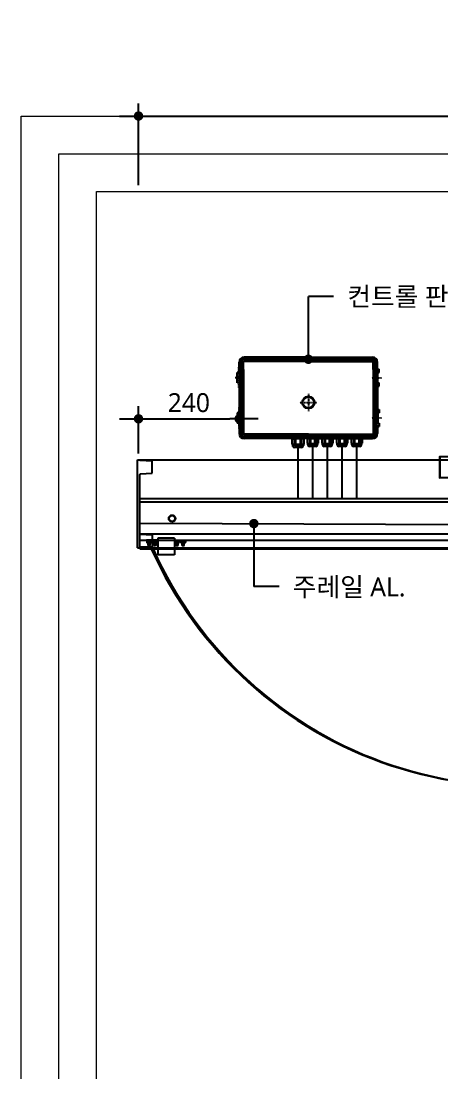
# Model space of a CAD drawing. Header units: millimetres. Extents: x 232323 to 272954, y -5343 to 8721.
# Drawn here: x 232323 to 233327, y 6210 to 8721 of the extents above; entities that cross this region are included whole.
import ezdxf
from ezdxf.enums import TextEntityAlignment as Align

# ---------------------------------------------------------------- set-up
doc = ezdxf.new("R2010")
doc.units = ezdxf.units.MM
doc.header["$MEASUREMENT"] = 0
doc.linetypes.add('CENTER', pattern=[2, 1.25, -0.25, 0.25, -0.25])
doc.layers.get('0').update_dxf_attribs({"linetype": 'CONTINUOUS'})
doc.layers.add('2', color=4, linetype='CONTINUOUS')
for name, color, linetype, lineweight in [('A-DIMS', 7, 'CONTINUOUS', 25), ('A-MKXS-LEAD', 7, 'CONTINUOUS', 25), ('A-MKXS-TEXT1', 3, 'CONTINUOUS', 25)]:
    doc.layers.add(name, color=color, linetype=linetype, lineweight=lineweight)
doc.layers.add('A-XXXX-NPLT', color=144, linetype='CONTINUOUS', lineweight=15, plot=False)
doc.styles.add('HY울릉도L', font='')
doc.styles.add('맑은고딕', font='malgun.ttf')
doc.styles.get('HY울릉도L').set_extended_font_data('HYwulM')
doc.dimstyles.new('CDIM', dxfattribs={"dimtxt": 3, "dimasz": 1.5, "dimexe": 2, "dimexo": 1, "dimgap": 1, "dimtad": 1, "dimdec": 0, "dimrnd": 0.5, "dimzin": 0, "dimdsep": 32, "dimlunit": 6, "dimtxsty": 'HY울릉도L', "dimblk1": '_CIDOT', "dimblk2": '_CIDOT', "dimsah": 1, "dimcen": 5.5, "dimclrd": 2, "dimclre": 2, "dimclrt": 7, "dimadec": 0, "dimazin": 0, "dimtfac": 1, "dimtdec": 0, "dimtix": 1, "dimtmove": 2, "dimatfit": 1, "dimldrblk": '_CIDOT', "dimfxl": 1, "dimtolj": 1, "dimtzin": 0, "dimlwd": -1, "dimarcsym": 0})

# ---------------------------------------------------------------- blocks, each defined once
blk = doc.blocks.new('A$C037E3D80')
at = {"color": 5}
for p, q in [((-20, 207.9), (-15, 207.9)), ((-20, -2.1), (-20, 207.9)), ((-15, 206.3), (-15, 207.9)), ((15, 205.3), (-15, 206.3)), ((15, 176.7), (15, 205.3)), ((-13.5, 174.8), (15, 176.7)), ((-13.5, 174.8), (-15, 173.4)), ((-15, 32.5), (-15, 173.4)), ((-13.5, 31), (-15, 32.5)), ((-13.5, 31), (15, 29.1)), ((15, 29.1), (15, 0.5)), ((15, 0.5), (-15, -0.5)), ((-20, -2.1), (-15, -2.1)), ((-15, -2.1), (-15, -0.5))]:
    blk.add_line(p, q, dxfattribs=at)
blk = doc.blocks.new('sd motor')
at = {"color": 253}
for p, q in [((1929639.4, 125848.5), (1929639.4, 125799.3)), ((1929661, 125849.1), (1929640, 125849.1)), ((1929640, 125849.1), (1929640, 125798.7)), ((1929661, 125798.7), (1929640, 125798.7))]:
    blk.add_line(p, q, dxfattribs=at)
for centre, start, end in [((1929640, 125848.5), 90, 180), ((1929640, 125799.3), 179.9983, 270)]:
    blk.add_arc(centre, 0.6, start, end, dxfattribs=at)
blk = doc.blocks.new('A$C75D13664')
at = {"color": 23, "linetype": 'CENTER', "ltscale": 0.1}
for p, q in [((-2461.7, 3480.6), (-2461.7, 3530.8)), ((-2132.5, 3481.5), (-2132.5, 3529.4)), ((-2448.2, 3505.3), (-2470.7, 3505.3)), ((-2144.7, 3505.3), (-2122.3, 3505.3)), ((-2296.2, 3466.8), (-2296.2, 3425.7)), ((-2316.8, 3446.3), (-2275.6, 3446.3)), ((-2461.7, 3433.9), (-2461.7, 3383.8)), ((-2132.5, 3433), (-2132.5, 3385.1)), ((-2448.2, 3409.3), (-2470.7, 3409.3)), ((-2144.7, 3409.3), (-2122.3, 3409.3))]:
    blk.add_line(p, q, dxfattribs=at)
at = {"color": 23}
for p, q in [((-2306.8, 3359.2), (-2335.6, 3359.2)), ((-2335.6, 3359.2), (-2335.6, 3347.5)), ((-2335.2, 3359.2), (-2335.2, 3347.1)), ((-2334.2, 3346.5), (-2334.2, 3343.9)), ((-2308.2, 3343.9), (-2334.2, 3343.9)), ((-2317.1, 3360.3), (-2332.3, 3359.7)), ((-2331.8, 3360.3), (-2332.3, 3359.7)), ((-2332.3, 3359.7), (-2331.9, 3359.2)), ((-2310.5, 3346), (-2332, 3346)), ((-2329.6, 3359.2), (-2329.6, 3346.6)), ((-2329.2, 3359.2), (-2329.2, 3348)), ((-2328.7, 3347.5), (-2327.9, 3347.5)), ((-2327.5, 3359.2), (-2327.5, 3348)), ((-2326.6, 3359.2), (-2326.6, 3346.9)), ((-2310.8, 3359.7), (-2324.4, 3359.2)), ((-2315.8, 3359.2), (-2315.8, 3346.9)), ((-2314.9, 3359.2), (-2314.9, 3348)), ((-2314.5, 3347.5), (-2313.7, 3347.5)), ((-2313.3, 3359.2), (-2313.3, 3348)), ((-2312.8, 3359.2), (-2312.8, 3346.6)), ((-2310.3, 3360.3), (-2310.8, 3359.7)), ((-2310.8, 3359.7), (-2310.3, 3359.2)), ((-2308.2, 3346.5), (-2308.2, 3343.9)), ((-2307.2, 3359.2), (-2307.2, 3347.1)), ((-2306.8, 3359.2), (-2306.8, 3347.5)), ((-2273.1, 3359.9), (-2299.4, 3359.9)), ((-2299.4, 3359.9), (-2299.4, 3349.2)), ((-2299, 3359.9), (-2299, 3348.9)), ((-2298.1, 3348.3), (-2298.1, 3345.9)), ((-2274.3, 3345.9), (-2298.1, 3345.9)), ((-2296.3, 3360.3), (-2295.9, 3359.9)), ((-2276.4, 3347.9), (-2296, 3347.9)), ((-2293.9, 3359.9), (-2293.9, 3348.4)), ((-2278.7, 3341.5), (-2293.7, 3341.5)), ((-2293.5, 3359.9), (-2293.5, 3349.6)), ((-2293.1, 3349.2), (-2292.4, 3349.2)), ((-2292, 3359.9), (-2292, 3349.6)), ((-2291.2, 3359.9), (-2291.2, 3348.7)), ((-2278.7, 3360.3), (-2289.1, 3359.9)), ((-2281.3, 3359.9), (-2281.3, 3348.7)), ((-2280.5, 3359.9), (-2280.5, 3349.6)), ((-2280.1, 3349.2), (-2279.4, 3349.2)), ((-2279, 3359.9), (-2279, 3349.6)), ((-2278.6, 3359.9), (-2278.6, 3348.4)), ((-2276.6, 3360.3), (-2276.3, 3359.9)), ((-2274.3, 3348.3), (-2274.3, 3345.9)), ((-2273.5, 3359.9), (-2273.5, 3348.9)), ((-2273.1, 3359.9), (-2273.1, 3349.2)), ((-2238.1, 3359.9), (-2264.4, 3359.9)), ((-2264.4, 3359.9), (-2264.4, 3349.2)), ((-2264, 3359.9), (-2264, 3348.9)), ((-2263.1, 3348.3), (-2263.1, 3345.9)), ((-2239.3, 3345.9), (-2263.1, 3345.9)), ((-2261.3, 3360.3), (-2260.9, 3359.9)), ((-2241.4, 3347.9), (-2261, 3347.9)), ((-2258.9, 3359.9), (-2258.9, 3348.4)), ((-2243.7, 3341.5), (-2258.7, 3341.5)), ((-2258.5, 3359.9), (-2258.5, 3349.6)), ((-2258.1, 3349.2), (-2257.4, 3349.2)), ((-2257, 3359.9), (-2257, 3349.6)), ((-2256.2, 3359.9), (-2256.2, 3348.7)), ((-2243.7, 3360.3), (-2254.1, 3359.9)), ((-2246.3, 3359.9), (-2246.3, 3348.7)), ((-2245.5, 3359.9), (-2245.5, 3349.6)), ((-2245.1, 3349.2), (-2244.4, 3349.2)), ((-2244, 3359.9), (-2244, 3349.6)), ((-2243.6, 3359.9), (-2243.6, 3348.4)), ((-2241.6, 3360.3), (-2241.3, 3359.9)), ((-2239.3, 3348.3), (-2239.3, 3345.9)), ((-2238.5, 3359.9), (-2238.5, 3348.9)), ((-2238.1, 3359.9), (-2238.1, 3349.2)), ((-2203.1, 3359.9), (-2229.4, 3359.9)), ((-2229.4, 3359.9), (-2229.4, 3349.2)), ((-2229, 3359.9), (-2229, 3348.9)), ((-2228.1, 3348.3), (-2228.1, 3345.9)), ((-2204.3, 3345.9), (-2228.1, 3345.9)), ((-2226.3, 3360.3), (-2225.9, 3359.9)), ((-2206.4, 3347.9), (-2226, 3347.9)), ((-2223.9, 3359.9), (-2223.9, 3348.4)), ((-2208.7, 3341.5), (-2223.7, 3341.5)), ((-2223.5, 3359.9), (-2223.5, 3349.6)), ((-2223.1, 3349.2), (-2222.4, 3349.2)), ((-2222, 3359.9), (-2222, 3349.6)), ((-2221.2, 3359.9), (-2221.2, 3348.7)), ((-2208.7, 3360.3), (-2219.1, 3359.9)), ((-2211.3, 3359.9), (-2211.3, 3348.7)), ((-2210.5, 3359.9), (-2210.5, 3349.6)), ((-2210.1, 3349.2), (-2209.4, 3349.2)), ((-2209, 3359.9), (-2209, 3349.6)), ((-2208.6, 3359.9), (-2208.6, 3348.4)), ((-2206.6, 3360.3), (-2206.3, 3359.9)), ((-2204.3, 3348.3), (-2204.3, 3345.9)), ((-2203.5, 3359.9), (-2203.5, 3348.9)), ((-2203.1, 3359.9), (-2203.1, 3349.2)), ((-2168.1, 3359.9), (-2194.4, 3359.9)), ((-2194.4, 3359.9), (-2194.4, 3349.2)), ((-2194, 3359.9), (-2194, 3348.9)), ((-2193.1, 3348.3), (-2193.1, 3345.9)), ((-2169.3, 3345.9), (-2193.1, 3345.9)), ((-2191.3, 3360.3), (-2190.9, 3359.9)), ((-2171.4, 3347.9), (-2191, 3347.9)), ((-2188.9, 3359.9), (-2188.9, 3348.4)), ((-2173.7, 3341.5), (-2188.7, 3341.5)), ((-2188.5, 3359.9), (-2188.5, 3349.6)), ((-2188.1, 3349.2), (-2187.4, 3349.2)), ((-2187, 3359.9), (-2187, 3349.6)), ((-2186.2, 3359.9), (-2186.2, 3348.7)), ((-2173.7, 3360.3), (-2184.1, 3359.9)), ((-2176.3, 3359.9), (-2176.3, 3348.7)), ((-2175.5, 3359.9), (-2175.5, 3349.6)), ((-2175.1, 3349.2), (-2174.4, 3349.2)), ((-2174, 3359.9), (-2174, 3349.6)), ((-2173.6, 3359.9), (-2173.6, 3348.4)), ((-2171.6, 3360.3), (-2171.3, 3359.9)), ((-2169.3, 3348.3), (-2169.3, 3345.9)), ((-2168.5, 3359.9), (-2168.5, 3348.9)), ((-2168.1, 3359.9), (-2168.1, 3349.2)), ((-2313, 3339.1), (-2329.5, 3339.1))]:
    blk.add_line(p, q, dxfattribs=at)
at = {"color": 7}
for p, q in [((-2286.2, 3341.5), (-2286.2, 3217.3)), ((-2251.2, 3341.5), (-2251.2, 3217.3)), ((-2216.2, 3341.5), (-2216.2, 3217.3)), ((-2181.2, 3341.5), (-2181.2, 3217.3)), ((-2321.2, 3339.1), (-2321.2, 3217.3)), ((-2701.2, 3309), (2588.6, 3309)), ((-2698.4, 3217.3), (2583.6, 3217.3)), ((-2698.4, 3097), (-2698.4, 3217.3)), ((-2698.4, 3209.3), (2583.6, 3209.3)), ((-2698.4, 3133), (2583.6, 3133)), ((-2698.4, 3117.7), (2583.6, 3117.7)), ((-2669.3, 3117.7), (-2682.5, 3117.7)), ((-2682.5, 3115.7), (-2682.5, 3117.7)), ((-2669.3, 3115.7), (-2682.5, 3115.7)), ((-2681.6, 3115.7), (-2681.6, 3112.9)), ((-2678.8, 3115.7), (-2678.8, 3112.1)), ((-2672.9, 3115.7), (-2672.9, 3112.1)), ((-2670.1, 3115.7), (-2670.1, 3112.9)), ((-2669.3, 3115.7), (-2669.3, 3117.7)), ((-2655.4, 3117.7), (-2668, 3117.7)), ((-2668, 3115.7), (-2668, 3117.7)), ((-2655.4, 3115.7), (-2668, 3115.7)), ((-2667.1, 3115.7), (-2667.1, 3112.9)), ((-2664.3, 3115.7), (-2664.3, 3112.1)), ((-2658.4, 3115.7), (-2658.4, 3112.1)), ((-2655.6, 3115.7), (-2655.6, 3112.9)), ((-2615.4, 3122.7), (-2655.4, 3122.7)), ((-2655.4, 3122.7), (-2655.4, 3082.7)), ((-2615.4, 3122.7), (-2615.4, 3082.7)), ((-2615.4, 3117.7), (-2602.8, 3117.7)), ((-2615.4, 3115.7), (-2602.8, 3115.7)), ((-2615.1, 3115.7), (-2615.1, 3112.9)), ((-2612.3, 3115.7), (-2612.3, 3112.1)), ((-2606.4, 3115.7), (-2606.4, 3112.1)), ((-2603.6, 3115.7), (-2603.6, 3112.9)), ((-2602.8, 3115.7), (-2602.8, 3117.7)), ((-2601.5, 3117.7), (-2588.3, 3117.7)), ((-2601.5, 3115.7), (-2601.5, 3117.7)), ((-2601.5, 3115.7), (-2588.3, 3115.7)), ((-2600.6, 3115.7), (-2600.6, 3112.9)), ((-2597.8, 3115.7), (-2597.8, 3112.1)), ((-2591.9, 3115.7), (-2591.9, 3112.1)), ((-2589.1, 3115.7), (-2589.1, 3112.9)), ((-2588.3, 3115.7), (-2588.3, 3117.7)), ((-2698.4, 3099), (2583.6, 3099)), ((-2698.4, 3097), (2583.6, 3097)), ((-2670.9, 3112.1), (-2680.9, 3112.1)), ((-2678.8, 3111.8), (-2678.3, 3111.8)), ((-2678.8, 3111.8), (-2678.3, 3111.8)), ((-2678.8, 3111.8), (-2678.3, 3111.8)), ((-2678.8, 3110.9), (-2678.3, 3110.8)), ((-2678.8, 3110.9), (-2678.3, 3110.8)), ((-2678.8, 3110.9), (-2678.3, 3110.9)), ((-2678.8, 3109.9), (-2678.3, 3109.9)), ((-2678.8, 3109.9), (-2678.3, 3109.9)), ((-2678.8, 3109.9), (-2678.3, 3109.9)), ((-2678.8, 3108.9), (-2678.3, 3108.9)), ((-2678.8, 3108.9), (-2678.3, 3108.9)), ((-2678.8, 3108.9), (-2678.3, 3108.9)), ((-2678.8, 3107.9), (-2678.3, 3107.9)), ((-2678.8, 3107.9), (-2678.3, 3107.9)), ((-2678.8, 3107.9), (-2678.3, 3107.9)), ((-2678.8, 3107), (-2678.3, 3106.9)), ((-2678.8, 3107), (-2678.3, 3106.9)), ((-2678.8, 3107), (-2678.3, 3107)), ((-2678.8, 3106), (-2678.3, 3106)), ((-2678.8, 3106), (-2678.3, 3106)), ((-2678.8, 3106), (-2678.3, 3106)), ((-2678.8, 3105), (-2678.3, 3105)), ((-2678.8, 3105), (-2678.3, 3105)), ((-2678.8, 3105), (-2678.3, 3105)), ((-2678.3, 3104.9), (-2678.3, 3112.1)), ((-2678.3, 3111.8), (-2673.4, 3111.6)), ((-2678.3, 3111.8), (-2673.4, 3111.6)), ((-2678.3, 3111.8), (-2673.4, 3111.7)), ((-2678.3, 3110.9), (-2673.4, 3110.7)), ((-2678.3, 3110.8), (-2673.4, 3110.7)), ((-2678.3, 3110.8), (-2673.4, 3110.7)), ((-2678.3, 3109.9), (-2673.4, 3109.7)), ((-2678.3, 3109.9), (-2673.4, 3109.7)), ((-2678.3, 3109.9), (-2673.4, 3109.7)), ((-2678.3, 3108.9), (-2673.4, 3108.7)), ((-2678.3, 3108.9), (-2673.4, 3108.7)), ((-2678.3, 3108.9), (-2673.4, 3108.7)), ((-2678.3, 3107.9), (-2673.4, 3107.7)), ((-2678.3, 3107.9), (-2673.4, 3107.7)), ((-2678.3, 3107.9), (-2673.4, 3107.8)), ((-2678.3, 3107), (-2673.4, 3106.8)), ((-2678.3, 3106.9), (-2673.4, 3106.8)), ((-2678.3, 3106.9), (-2673.4, 3106.8)), ((-2678.3, 3106), (-2673.4, 3105.8)), ((-2678.3, 3106), (-2673.4, 3105.8)), ((-2678.3, 3106), (-2673.4, 3105.8)), ((-2678.3, 3105), (-2677, 3104.9)), ((-2678.3, 3105), (-2676.5, 3104.9)), ((-2678.3, 3105), (-2676.1, 3104.9)), ((-2673.4, 3104.9), (-2678.3, 3104.9)), ((-2673.4, 3104.9), (-2673.4, 3112.1)), ((-2673, 3111.6), (-2673.4, 3111.7)), ((-2673.4, 3111.6), (-2672.9, 3111.6)), ((-2672.9, 3111.6), (-2673.4, 3111.6)), ((-2673.4, 3110.7), (-2672.9, 3110.7)), ((-2673, 3110.7), (-2673.4, 3110.7)), ((-2672.9, 3110.7), (-2673.4, 3110.7)), ((-2673.4, 3109.7), (-2672.9, 3109.7)), ((-2673, 3109.7), (-2673.4, 3109.7)), ((-2672.9, 3109.7), (-2673.4, 3109.7)), ((-2673.4, 3108.7), (-2672.9, 3108.7)), ((-2673, 3108.7), (-2673.4, 3108.7)), ((-2672.9, 3108.7), (-2673.4, 3108.7)), ((-2673, 3107.7), (-2673.4, 3107.8)), ((-2673.4, 3107.7), (-2672.9, 3107.7)), ((-2672.9, 3107.7), (-2673.4, 3107.7)), ((-2673.4, 3106.8), (-2672.9, 3106.8)), ((-2673, 3106.8), (-2673.4, 3106.8)), ((-2672.9, 3106.8), (-2673.4, 3106.8)), ((-2673.4, 3105.8), (-2672.9, 3105.8)), ((-2673, 3105.8), (-2673.4, 3105.8)), ((-2672.9, 3105.8), (-2673.4, 3105.8)), ((-2656.4, 3112.1), (-2666.4, 3112.1)), ((-2664.3, 3111.8), (-2663.8, 3111.8)), ((-2664.3, 3111.8), (-2663.8, 3111.8)), ((-2664.3, 3111.8), (-2663.8, 3111.8)), ((-2664.3, 3110.9), (-2663.8, 3110.8)), ((-2664.3, 3110.9), (-2663.8, 3110.8)), ((-2664.3, 3110.9), (-2663.8, 3110.9)), ((-2664.3, 3109.9), (-2663.8, 3109.9)), ((-2664.3, 3109.9), (-2663.8, 3109.9)), ((-2664.3, 3109.9), (-2663.8, 3109.9)), ((-2664.3, 3108.9), (-2663.8, 3108.9)), ((-2664.3, 3108.9), (-2663.8, 3108.9)), ((-2664.3, 3108.9), (-2663.8, 3108.9)), ((-2664.3, 3107.9), (-2663.8, 3107.9)), ((-2664.3, 3107.9), (-2663.8, 3107.9)), ((-2664.3, 3107.9), (-2663.8, 3107.9)), ((-2664.3, 3107), (-2663.8, 3106.9)), ((-2664.3, 3107), (-2663.8, 3106.9)), ((-2664.3, 3107), (-2663.8, 3107)), ((-2664.3, 3106), (-2663.8, 3106)), ((-2664.3, 3106), (-2663.8, 3106)), ((-2664.3, 3106), (-2663.8, 3106)), ((-2664.3, 3105), (-2663.8, 3105)), ((-2664.3, 3105), (-2663.8, 3105)), ((-2664.3, 3105), (-2663.8, 3105)), ((-2663.8, 3104.9), (-2663.8, 3112.1)), ((-2663.8, 3111.8), (-2658.9, 3111.6)), ((-2663.8, 3111.8), (-2658.9, 3111.6)), ((-2663.8, 3111.8), (-2658.9, 3111.7)), ((-2663.8, 3110.9), (-2658.9, 3110.7)), ((-2663.8, 3110.8), (-2658.9, 3110.7)), ((-2663.8, 3110.8), (-2658.9, 3110.7)), ((-2663.8, 3109.9), (-2658.9, 3109.7)), ((-2663.8, 3109.9), (-2658.9, 3109.7)), ((-2663.8, 3109.9), (-2658.9, 3109.7)), ((-2663.8, 3108.9), (-2658.9, 3108.7)), ((-2663.8, 3108.9), (-2658.9, 3108.7)), ((-2663.8, 3108.9), (-2658.9, 3108.7)), ((-2663.8, 3107.9), (-2658.9, 3107.7)), ((-2663.8, 3107.9), (-2658.9, 3107.7)), ((-2663.8, 3107.9), (-2658.9, 3107.8)), ((-2663.8, 3107), (-2658.9, 3106.8)), ((-2663.8, 3106.9), (-2658.9, 3106.8)), ((-2663.8, 3106.9), (-2658.9, 3106.8)), ((-2663.8, 3106), (-2658.9, 3105.8)), ((-2663.8, 3106), (-2658.9, 3105.8)), ((-2663.8, 3106), (-2658.9, 3105.8)), ((-2663.8, 3105), (-2662.5, 3104.9)), ((-2663.8, 3105), (-2662, 3104.9)), ((-2663.8, 3105), (-2661.6, 3104.9)), ((-2658.9, 3104.9), (-2663.8, 3104.9)), ((-2658.9, 3104.9), (-2658.9, 3112.1)), ((-2658.5, 3111.6), (-2658.9, 3111.7)), ((-2658.9, 3111.6), (-2658.4, 3111.6)), ((-2658.4, 3111.6), (-2658.9, 3111.6)), ((-2658.9, 3110.7), (-2658.4, 3110.7)), ((-2658.5, 3110.7), (-2658.9, 3110.7)), ((-2658.4, 3110.7), (-2658.9, 3110.7)), ((-2658.9, 3109.7), (-2658.4, 3109.7)), ((-2658.5, 3109.7), (-2658.9, 3109.7)), ((-2658.4, 3109.7), (-2658.9, 3109.7)), ((-2658.9, 3108.7), (-2658.4, 3108.7)), ((-2658.5, 3108.7), (-2658.9, 3108.7)), ((-2658.4, 3108.7), (-2658.9, 3108.7)), ((-2658.5, 3107.7), (-2658.9, 3107.8)), ((-2658.9, 3107.7), (-2658.4, 3107.7)), ((-2658.4, 3107.7), (-2658.9, 3107.7)), ((-2658.9, 3106.8), (-2658.4, 3106.8)), ((-2658.5, 3106.8), (-2658.9, 3106.8)), ((-2658.4, 3106.8), (-2658.9, 3106.8)), ((-2658.9, 3105.8), (-2658.4, 3105.8)), ((-2658.5, 3105.8), (-2658.9, 3105.8)), ((-2658.4, 3105.8), (-2658.9, 3105.8)), ((-2614.4, 3112.1), (-2604.4, 3112.1)), ((-2612.3, 3111.6), (-2611.8, 3111.7)), ((-2611.8, 3111.6), (-2612.3, 3111.6)), ((-2612.3, 3111.6), (-2611.8, 3111.6)), ((-2611.8, 3110.7), (-2612.3, 3110.7)), ((-2612.3, 3110.7), (-2611.8, 3110.7)), ((-2612.3, 3110.7), (-2611.8, 3110.7)), ((-2611.8, 3109.7), (-2612.3, 3109.7)), ((-2612.3, 3109.7), (-2611.8, 3109.7)), ((-2612.3, 3109.7), (-2611.8, 3109.7)), ((-2611.8, 3108.7), (-2612.3, 3108.7)), ((-2612.3, 3108.7), (-2611.8, 3108.7)), ((-2612.3, 3108.7), (-2611.8, 3108.7)), ((-2612.3, 3107.7), (-2611.8, 3107.8)), ((-2611.8, 3107.7), (-2612.3, 3107.7)), ((-2612.3, 3107.7), (-2611.8, 3107.7)), ((-2611.8, 3106.8), (-2612.3, 3106.8)), ((-2612.3, 3106.8), (-2611.8, 3106.8)), ((-2612.3, 3106.8), (-2611.8, 3106.8)), ((-2611.8, 3105.8), (-2612.3, 3105.8)), ((-2612.3, 3105.8), (-2611.8, 3105.8)), ((-2612.3, 3105.8), (-2611.8, 3105.8)), ((-2611.8, 3104.9), (-2611.8, 3112.1)), ((-2606.9, 3111.8), (-2611.8, 3111.6)), ((-2606.9, 3111.8), (-2611.8, 3111.6)), ((-2606.9, 3111.8), (-2611.8, 3111.7)), ((-2606.9, 3110.9), (-2611.8, 3110.7)), ((-2606.9, 3110.8), (-2611.8, 3110.7)), ((-2606.9, 3110.8), (-2611.8, 3110.7)), ((-2606.9, 3109.9), (-2611.8, 3109.7)), ((-2606.9, 3109.9), (-2611.8, 3109.7)), ((-2606.9, 3109.9), (-2611.8, 3109.7)), ((-2606.9, 3108.9), (-2611.8, 3108.7)), ((-2606.9, 3108.9), (-2611.8, 3108.7)), ((-2606.9, 3108.9), (-2611.8, 3108.7)), ((-2606.9, 3107.9), (-2611.8, 3107.7)), ((-2606.9, 3107.9), (-2611.8, 3107.7)), ((-2606.9, 3107.9), (-2611.8, 3107.8)), ((-2606.9, 3107), (-2611.8, 3106.8)), ((-2606.9, 3106.9), (-2611.8, 3106.8)), ((-2606.9, 3106.9), (-2611.8, 3106.8)), ((-2606.9, 3106), (-2611.8, 3105.8)), ((-2606.9, 3106), (-2611.8, 3105.8)), ((-2606.9, 3106), (-2611.8, 3105.8)), ((-2611.8, 3104.9), (-2606.9, 3104.9)), ((-2606.9, 3105), (-2609.1, 3104.9)), ((-2606.9, 3105), (-2608.7, 3104.9)), ((-2606.9, 3105), (-2608.3, 3104.9)), ((-2606.9, 3104.9), (-2606.9, 3112.1)), ((-2606.4, 3111.8), (-2606.9, 3111.8)), ((-2606.5, 3111.8), (-2606.9, 3111.8)), ((-2606.4, 3111.8), (-2606.9, 3111.8)), ((-2606.4, 3110.9), (-2606.9, 3110.8)), ((-2606.5, 3110.9), (-2606.9, 3110.8)), ((-2606.4, 3110.9), (-2606.9, 3110.9)), ((-2606.4, 3109.9), (-2606.9, 3109.9)), ((-2606.5, 3109.9), (-2606.9, 3109.9)), ((-2606.4, 3109.9), (-2606.9, 3109.9)), ((-2606.4, 3108.9), (-2606.9, 3108.9)), ((-2606.5, 3108.9), (-2606.9, 3108.9)), ((-2606.4, 3108.9), (-2606.9, 3108.9)), ((-2606.4, 3107.9), (-2606.9, 3107.9)), ((-2606.5, 3107.9), (-2606.9, 3107.9)), ((-2606.4, 3107.9), (-2606.9, 3107.9)), ((-2606.4, 3107), (-2606.9, 3106.9)), ((-2606.5, 3107), (-2606.9, 3106.9)), ((-2606.4, 3107), (-2606.9, 3107)), ((-2606.4, 3106), (-2606.9, 3106)), ((-2606.5, 3106), (-2606.9, 3106)), ((-2606.4, 3106), (-2606.9, 3106)), ((-2606.4, 3105), (-2606.9, 3105)), ((-2606.5, 3105), (-2606.9, 3105)), ((-2606.4, 3105), (-2606.9, 3105)), ((-2599.9, 3112.1), (-2589.9, 3112.1)), ((-2597.8, 3111.6), (-2597.3, 3111.7)), ((-2597.3, 3111.6), (-2597.8, 3111.6)), ((-2597.8, 3111.6), (-2597.3, 3111.6)), ((-2597.3, 3110.7), (-2597.8, 3110.7)), ((-2597.8, 3110.7), (-2597.3, 3110.7)), ((-2597.8, 3110.7), (-2597.3, 3110.7)), ((-2597.3, 3109.7), (-2597.8, 3109.7)), ((-2597.8, 3109.7), (-2597.3, 3109.7)), ((-2597.8, 3109.7), (-2597.3, 3109.7)), ((-2597.3, 3108.7), (-2597.8, 3108.7)), ((-2597.8, 3108.7), (-2597.3, 3108.7)), ((-2597.8, 3108.7), (-2597.3, 3108.7)), ((-2597.8, 3107.7), (-2597.3, 3107.8)), ((-2597.3, 3107.7), (-2597.8, 3107.7)), ((-2597.8, 3107.7), (-2597.3, 3107.7)), ((-2597.3, 3106.8), (-2597.8, 3106.8)), ((-2597.8, 3106.8), (-2597.3, 3106.8)), ((-2597.8, 3106.8), (-2597.3, 3106.8)), ((-2597.3, 3105.8), (-2597.8, 3105.8)), ((-2597.8, 3105.8), (-2597.3, 3105.8)), ((-2597.8, 3105.8), (-2597.3, 3105.8)), ((-2597.3, 3104.9), (-2597.3, 3112.1)), ((-2592.4, 3111.8), (-2597.3, 3111.6)), ((-2592.4, 3111.8), (-2597.3, 3111.6)), ((-2592.4, 3111.8), (-2597.3, 3111.7)), ((-2592.4, 3110.9), (-2597.3, 3110.7)), ((-2592.4, 3110.8), (-2597.3, 3110.7)), ((-2592.4, 3110.8), (-2597.3, 3110.7)), ((-2592.4, 3109.9), (-2597.3, 3109.7)), ((-2592.4, 3109.9), (-2597.3, 3109.7)), ((-2592.4, 3109.9), (-2597.3, 3109.7)), ((-2592.4, 3108.9), (-2597.3, 3108.7)), ((-2592.4, 3108.9), (-2597.3, 3108.7)), ((-2592.4, 3108.9), (-2597.3, 3108.7)), ((-2592.4, 3107.9), (-2597.3, 3107.7)), ((-2592.4, 3107.9), (-2597.3, 3107.7)), ((-2592.4, 3107.9), (-2597.3, 3107.8)), ((-2592.4, 3107), (-2597.3, 3106.8)), ((-2592.4, 3106.9), (-2597.3, 3106.8)), ((-2592.4, 3106.9), (-2597.3, 3106.8)), ((-2592.4, 3106), (-2597.3, 3105.8)), ((-2592.4, 3106), (-2597.3, 3105.8)), ((-2592.4, 3106), (-2597.3, 3105.8)), ((-2597.3, 3104.9), (-2592.4, 3104.9)), ((-2592.4, 3105), (-2594.6, 3104.9)), ((-2592.4, 3105), (-2594.2, 3104.9)), ((-2592.4, 3105), (-2593.8, 3104.9)), ((-2592.4, 3104.9), (-2592.4, 3112.1)), ((-2591.9, 3111.8), (-2592.4, 3111.8)), ((-2592, 3111.8), (-2592.4, 3111.8)), ((-2591.9, 3111.8), (-2592.4, 3111.8)), ((-2591.9, 3110.9), (-2592.4, 3110.8)), ((-2592, 3110.9), (-2592.4, 3110.8)), ((-2591.9, 3110.9), (-2592.4, 3110.9)), ((-2591.9, 3109.9), (-2592.4, 3109.9)), ((-2592, 3109.9), (-2592.4, 3109.9)), ((-2591.9, 3109.9), (-2592.4, 3109.9)), ((-2591.9, 3108.9), (-2592.4, 3108.9)), ((-2592, 3108.9), (-2592.4, 3108.9)), ((-2591.9, 3108.9), (-2592.4, 3108.9)), ((-2591.9, 3107.9), (-2592.4, 3107.9)), ((-2592, 3107.9), (-2592.4, 3107.9)), ((-2591.9, 3107.9), (-2592.4, 3107.9)), ((-2591.9, 3107), (-2592.4, 3106.9)), ((-2592, 3107), (-2592.4, 3106.9)), ((-2591.9, 3107), (-2592.4, 3107)), ((-2591.9, 3106), (-2592.4, 3106)), ((-2592, 3106), (-2592.4, 3106)), ((-2591.9, 3106), (-2592.4, 3106)), ((-2591.9, 3105), (-2592.4, 3105)), ((-2592, 3105), (-2592.4, 3105)), ((-2591.9, 3105), (-2592.4, 3105)), ((-2615.4, 3082.7), (-2655.4, 3082.7))]:
    blk.add_line(p, q, dxfattribs=at)
at = {"color": 1}
blk.add_line((-1260.3, 3151.4), (-2696.2, 3157.2), dxfattribs=at)
at = {"color": 7}
blk.add_lwpolyline([(-2621.2, 3177.6), (-2614.3, 3173.6), (-2614.3, 3165.6), (-2621.2, 3161.6), (-2628.1, 3165.6), (-2628.1, 3173.6)], close=True, dxfattribs=at)
at = {"color": 23}
for radius in [14.8, 14.8, 13.7, 13.1]:
    blk.add_circle((-2296.2, 3446.3), radius, dxfattribs=at)
at = {"color": 7}
blk.add_circle((-2621.2, 3169.6), 8, dxfattribs=at)
at = {"color": 23}
for centre, radius, start, end in [((-2332, 3351.3), 5.22, 225.8022, 314.1958), ((-2329.5, 3343.9), 4.76, 179.9996, 270), ((-2328.7, 3348), 0.438, 180, 270), ((-2321.2, 3363.9), 17.9, 246.5338, 293.4662), ((-2327.9, 3348), 0.438, 270, 0), ((-2314.5, 3348), 0.438, 180, 270), ((-2310.5, 3351.3), 5.22, 225.8042, 314.1958), ((-2313.7, 3348), 0.438, 270, 0), ((-2313, 3343.9), 4.76, 270, 0.0004), ((-2296, 3352.7), 4.77, 225.8022, 314.1958), ((-2293.7, 3345.9), 4.35, 179.9996, 270), ((-2293.1, 3349.6), 0.4, 180, 270), ((-2286.2, 3364.2), 16.3, 246.5338, 293.4662), ((-2292.4, 3349.6), 0.4, 270, 0), ((-2280.1, 3349.6), 0.4, 180, 270), ((-2276.4, 3352.7), 4.77, 225.8042, 314.1958), ((-2279.4, 3349.6), 0.4, 270, 0), ((-2278.7, 3345.9), 4.35, 270, 0.0004), ((-2261, 3352.7), 4.77, 225.8022, 314.1958), ((-2258.7, 3345.9), 4.35, 179.9996, 270), ((-2258.1, 3349.6), 0.4, 180, 270), ((-2251.2, 3364.2), 16.3, 246.5338, 293.4662), ((-2257.4, 3349.6), 0.4, 270, 0), ((-2245.1, 3349.6), 0.4, 180, 270), ((-2241.4, 3352.7), 4.77, 225.8042, 314.1958), ((-2244.4, 3349.6), 0.4, 270, 0), ((-2243.7, 3345.9), 4.35, 270, 0.0004), ((-2226, 3352.7), 4.77, 225.8022, 314.1958), ((-2223.7, 3345.9), 4.35, 179.9996, 270), ((-2223.1, 3349.6), 0.4, 180, 270), ((-2216.2, 3364.2), 16.3, 246.5338, 293.4662), ((-2222.4, 3349.6), 0.4, 270, 0), ((-2210.1, 3349.6), 0.4, 180, 270), ((-2206.4, 3352.7), 4.77, 225.8042, 314.1958), ((-2209.4, 3349.6), 0.4, 270, 0), ((-2208.7, 3345.9), 4.35, 270, 0.0004), ((-2191, 3352.7), 4.77, 225.8022, 314.1958), ((-2188.7, 3345.9), 4.35, 179.9996, 270), ((-2188.1, 3349.6), 0.4, 180, 270), ((-2181.2, 3364.2), 16.3, 246.5338, 293.4662), ((-2187.4, 3349.6), 0.4, 270, 0), ((-2175.1, 3349.6), 0.4, 180, 270), ((-2171.4, 3352.7), 4.77, 225.8042, 314.1958), ((-2174.4, 3349.6), 0.4, 270, 0), ((-2173.7, 3345.9), 4.35, 270, 0.0004)]:
    blk.add_arc(centre, radius, start, end, dxfattribs=at)
at = {"color": 7}
for centre, radius, start, end in [((-2680.9, 3112.9), 0.729, 180, 270), ((-2682.3, 3112.9), 0.729, 359.9981, 0.0014), ((-2679.5, 3112.9), 0.729, 270, 0.0014), ((-2678, 3112.9), 0.729, 180, 270), ((-2673.7, 3112.9), 0.729, 270, 0.0014), ((-2672.2, 3112.9), 0.729, 180, 270), ((-2670.9, 3112.9), 0.729, 270, 0.0014), ((-1797.7, 3487.2), 956.2, 204.0843, 299.139), ((-2669.4, 3112.9), 0.729, 180, 180.0014), ((-2666.4, 3112.9), 0.729, 180, 270), ((-2667.8, 3112.9), 0.729, 359.9981, 0.0014), ((-1793.3, 3487.2), 956.2, 204.0843, 299.139), ((-2665, 3112.9), 0.729, 270, 0.0014), ((-2663.5, 3112.9), 0.729, 180, 270), ((-2659.2, 3112.9), 0.729, 270, 0.0014), ((-2657.7, 3112.9), 0.729, 180, 270), ((-2656.4, 3112.9), 0.729, 270, 0.0014), ((-2654.9, 3112.9), 0.729, 180, 180.0014), ((-2615.8, 3112.9), 0.729, 359.9986, 0), ((-2614.4, 3112.9), 0.729, 179.9986, 270), ((-2613, 3112.9), 0.729, 270, 0), ((-2611.5, 3112.9), 0.729, 179.9986, 270), ((-2607.2, 3112.9), 0.729, 270, 0), ((-2605.7, 3112.9), 0.729, 179.9986, 270), ((-2604.4, 3112.9), 0.729, 270, 0), ((-2602.9, 3112.9), 0.729, 179.9986, 180.0019), ((-2601.3, 3112.9), 0.729, 359.9986, 0), ((-2599.9, 3112.9), 0.729, 179.9986, 270), ((-2598.5, 3112.9), 0.729, 270, 0), ((-2597, 3112.9), 0.729, 179.9986, 270), ((-2592.7, 3112.9), 0.729, 270, 0), ((-2591.2, 3112.9), 0.729, 179.9986, 270), ((-2589.9, 3112.9), 0.729, 270, 0), ((-2588.4, 3112.9), 0.729, 179.9986, 180.0019)]:
    blk.add_arc(centre, radius, start, end, dxfattribs=at)
at = {"layer": '2', "color": 23}
for p, q in [((-2461.2, 3517.5), (-2461.2, 3542.3)), ((-2457.2, 3525.3), (-2457.2, 3542.3)), ((-2453.2, 3525.3), (-2453.2, 3542.3)), ((-2450.7, 3525.3), (-2450.7, 3542.3)), ((-2296.2, 3554.3), (-2449.2, 3554.3)), ((-2296.2, 3550.3), (-2449.2, 3550.3)), ((-2296.2, 3546.3), (-2449.2, 3546.3)), ((-2296.2, 3543.8), (-2449.2, 3543.8)), ((-2296.2, 3554.3), (-2143.2, 3554.3)), ((-2296.2, 3550.3), (-2143.2, 3550.3)), ((-2296.2, 3546.3), (-2143.2, 3546.3)), ((-2296.2, 3543.8), (-2143.2, 3543.8)), ((-2141.7, 3525.3), (-2141.7, 3542.3)), ((-2139.2, 3525.3), (-2139.2, 3542.3)), ((-2135.2, 3525.3), (-2135.2, 3542.3)), ((-2131.2, 3525.8), (-2131.2, 3542.3)), ((-2466.2, 3493.1), (-2466.2, 3517.5)), ((-2457.2, 3517.5), (-2466.2, 3517.5)), ((-2461.2, 3537.5), (-2461.2, 3421.5)), ((-2461.2, 3537.5), (-2461.2, 3493.1)), ((-2458.8, 3517.5), (-2458.8, 3493.1)), ((-2458.3, 3517.5), (-2458.3, 3493.1)), ((-2457.2, 3525.3), (-2457.2, 3372.3)), ((-2453.2, 3525.3), (-2453.2, 3372.3)), ((-2450.7, 3525.3), (-2450.7, 3372.3)), ((-2141.7, 3525.3), (-2141.7, 3372.3)), ((-2139.2, 3525.3), (-2139.2, 3372.3)), ((-2135.2, 3525.3), (-2135.2, 3372.3)), ((-2134.7, 3517.8), (-2127.2, 3517.8)), ((-2134.7, 3492.8), (-2134.7, 3517.8)), ((-2134.2, 3492.8), (-2134.2, 3517.8)), ((-2131.2, 3525.8), (-2127.2, 3525.8)), ((-2131.2, 3525.3), (-2131.2, 3429.8)), ((-2131.2, 3525.3), (-2131.2, 3484.8)), ((-2130.7, 3492.8), (-2130.7, 3517.8)), ((-2127.2, 3517.8), (-2127.2, 3525.8)), ((-2457.2, 3493.1), (-2466.2, 3493.1)), ((-2134.7, 3492.8), (-2127.2, 3492.8)), ((-2127.2, 3484.8), (-2127.2, 3492.8)), ((-2131.2, 3484.8), (-2127.2, 3484.8)), ((-2457.2, 3421.5), (-2466.2, 3421.5)), ((-2466.2, 3421.5), (-2466.2, 3397.1)), ((-2458.8, 3397.1), (-2458.8, 3421.5)), ((-2458.3, 3397.1), (-2458.3, 3421.5)), ((-2134.7, 3421.8), (-2134.7, 3396.8)), ((-2134.7, 3421.8), (-2127.2, 3421.8)), ((-2134.2, 3421.8), (-2134.2, 3396.8)), ((-2131.2, 3429.8), (-2127.2, 3429.8)), ((-2130.7, 3421.8), (-2130.7, 3396.8)), ((-2127.2, 3429.8), (-2127.2, 3421.8)), ((-2457.2, 3397.1), (-2466.2, 3397.1)), ((-2461.2, 3397.1), (-2461.2, 3372.3)), ((-2134.7, 3396.8), (-2127.2, 3396.8)), ((-2127.2, 3396.8), (-2127.2, 3388.8)), ((-2296.2, 3370.8), (-2449.2, 3370.8)), ((-2296.2, 3368.3), (-2449.2, 3368.3)), ((-2296.2, 3370.8), (-2143.2, 3370.8)), ((-2296.2, 3368.3), (-2143.2, 3368.3)), ((-2131.2, 3388.8), (-2131.2, 3372.3)), ((-2131.2, 3388.8), (-2127.2, 3388.8)), ((-2296.2, 3360.3), (-2449.2, 3360.3)), ((-2296.2, 3364.3), (-2143.2, 3364.3)), ((-2296.2, 3360.3), (-2143.2, 3360.3))]:
    blk.add_line(p, q, dxfattribs=at)
at = {"layer": '2', "color": 23, "linetype": 'Continuous'}
blk.add_line((-2296.2, 3364.3), (-2449.2, 3364.3), dxfattribs=at)
at = {"layer": '2', "color": 23}
for centre, radius, start, end in [((-2449.2, 3542.3), 12, 90, 180), ((-2449.2, 3542.3), 8, 90, 180), ((-2449.2, 3542.3), 4, 90, 180), ((-2449.2, 3542.3), 1.5, 90, 180), ((-2143.2, 3542.3), 12, 0, 90), ((-2143.2, 3542.3), 8, 0, 90), ((-2143.2, 3542.3), 4, 0, 90), ((-2143.2, 3542.3), 1.5, 0, 90), ((-2449.2, 3372.3), 12, 180, 270), ((-2449.2, 3372.3), 8, 180, 270), ((-2449.2, 3372.3), 4, 180, 270), ((-2449.2, 3372.3), 1.5, 180, 270), ((-2143.2, 3372.3), 4, 270, 0), ((-2143.2, 3372.3), 1.5, 270, 0), ((-2143.2, 3372.3), 8, 270, 0), ((-2143.2, 3372.3), 12, 270, 0)]:
    blk.add_arc(centre, radius, start, end, dxfattribs=at)
blk.add_blockref('sd motor', (-1931622.9, -122532.5))
at = {"color": 7}
blk.add_blockref('A$C037E3D80', (-2683.4, 3101.1), dxfattribs=at)
blk = doc.blocks.new('_CIDOT')
at = {"color": 0, "linetype": 'ByBlock'}
blk.add_line((2, 0), (-1, 0), dxfattribs=at)
at = {"color": 0, "linetype": 'ByBlock', "const_width": 0.5}
blk.add_lwpolyline([(-0.25, 0, 1), (0.25, 0, 1)], format="xyb", close=True, dxfattribs=at)
blk = doc.blocks.new('*D68')
at = {"layer": 'A-DIMS', "lineweight": -2, "transparency": 16777216}
for p, q in [((232603.3, 8329.5), (232603.3, 8524.5)), ((238003.3, 8329.5), (238003.3, 8524.5))]:
    blk.add_line(p, q, dxfattribs=at)
at = {"layer": 'A-DIMS', "transparency": 16777216}
blk.add_line((232625.8, 8494.5), (237980.8, 8494.5), dxfattribs=at)
at = {"layer": 'A-DIMS', "transparency": 16777216, "xscale": 22.5, "yscale": 22.5, "zscale": 22.5, "rotation": 180}
blk.add_blockref('_CIDOT', (232603.3, 8494.5), dxfattribs=at)
at = {"layer": 'A-DIMS', "transparency": 16777216, "xscale": 22.5, "yscale": 22.5, "zscale": 22.5}
blk.add_blockref('_CIDOT', (238003.3, 8494.5), dxfattribs=at)
at = {"layer": 'A-DIMS', "color": 3, "transparency": 16777216, "insert": (235303.3, 8541.4), "char_height": 45, "attachment_point": 5, "style": '맑은고딕'}
blk.add_mtext('\\A1;레일 길이=[2,600(도어 폭)*2+200 = 5400]', dxfattribs=at)
blk = doc.blocks.new('*D69')
at = {"layer": 'A-DIMS', "lineweight": -2, "transparency": 16777216}
for p, q in [((232843.3, 7887), (232843.3, 7741.8)), ((232603.3, 7688.6), (232603.3, 7801.8))]:
    blk.add_line(p, q, dxfattribs=at)
at = {"layer": 'A-DIMS', "transparency": 16777216}
blk.add_line((232625.8, 7771.8), (232820.8, 7771.8), dxfattribs=at)
at = {"layer": 'A-DIMS', "transparency": 16777216, "xscale": 22.5, "yscale": 22.5, "zscale": 22.5, "rotation": 180}
blk.add_blockref('_CIDOT', (232603.3, 7771.8), dxfattribs=at)
at = {"layer": 'A-DIMS', "transparency": 16777216, "xscale": 22.5, "yscale": 22.5, "zscale": 22.5}
blk.add_blockref('_CIDOT', (232843.3, 7771.8), dxfattribs=at)
at = {"layer": 'A-DIMS', "color": 3, "transparency": 16777216, "insert": (232723.3, 7810.1), "char_height": 45, "attachment_point": 5, "style": '맑은고딕'}
blk.add_mtext('\\A1;240', dxfattribs=at)

msp = doc.modelspace()

# ---------------------------------------------------------------- linework, layer by layer
at = {"layer": 'A-MKXS-LEAD'}
for p, q in [((233008.3, 7913.9), (233008.3, 8063.9)), ((233068.3, 8063.9), (233008.3, 8063.9)), ((232878.3, 7521.7), (232878.3, 7371.7)), ((232938.3, 7371.7), (232878.3, 7371.7))]:
    msp.add_line(p, q, dxfattribs=at)
at = {"layer": 'A-MKXS-LEAD', "const_width": 11.3}
for points in [[(233002.7, 7913.9, 1), (233013.9, 7913.9, 1)], [(232872.7, 7521.7, -1), (232883.9, 7521.7, -1)]]:
    msp.add_lwpolyline(points, format="xyb", close=True, dxfattribs=at)
at = {"layer": 'A-XXXX-NPLT'}
for points in [[(238283.3, 3834.5), (232323.3, 3834.5), (232323.3, 8494.5), (238283.3, 8494.5)], [(238193.3, 3924.5), (232413.3, 3924.5), (232413.3, 8404.5), (238193.3, 8404.5)], [(238103.3, 4014.5), (232503.3, 4014.5), (232503.3, 8314.5), (238103.3, 8314.5)]]:
    msp.add_lwpolyline(points, close=True, dxfattribs=at)

# ---------------------------------------------------------------- block references
msp.add_blockref('A$C75D13664', (235304.5, 4364.5))

# ---------------------------------------------------------------- texts
at = {"layer": 'A-MKXS-TEXT1', "style": '맑은고딕'}
for s, p in [('컨트롤 판넬(단상 200V 3.0KW)', (233101.2, 8063.6)), ('주레일 AL.', (232971.2, 7370.5))]:
    msp.add_text(s, height=45, dxfattribs=at).set_placement(p, align=Align.MIDDLE_LEFT)

# ---------------------------------------------------------------- dimensions: what is measured, and where the dimension line sits
at = {"layer": 'A-DIMS'}
dim = msp.add_linear_dim(base=(238003.3, 8494.5), p1=(232603.3, 8314.5), p2=(238003.3, 8314.5), text='레일 길이=[2,600(도어 폭)*2+200 = 5400]', dimstyle='CDIM', override={"dimscale": 15, "dimtxsty": '맑은고딕', "dimclrd": 256, "dimclre": 256, "dimclrt": 3}, dxfattribs=at)
dim.commit()
dim.dimension.update_dxf_attribs({"geometry": '*D68', "text_midpoint": (235303.3, 8541.4)})
dim = msp.add_linear_dim(base=(232843.3, 7771.8), p1=(232603.3, 7673.6), p2=(232843.3, 7902), dimstyle='CDIM', override={"dimscale": 15, "dimtxsty": '맑은고딕', "dimclrd": 256, "dimclre": 256, "dimclrt": 3}, dxfattribs=at)
dim.commit()
dim.dimension.update_dxf_attribs({"geometry": '*D69', "text_midpoint": (232723.3, 7810.1)})

doc.saveas('drawing.dxf')
